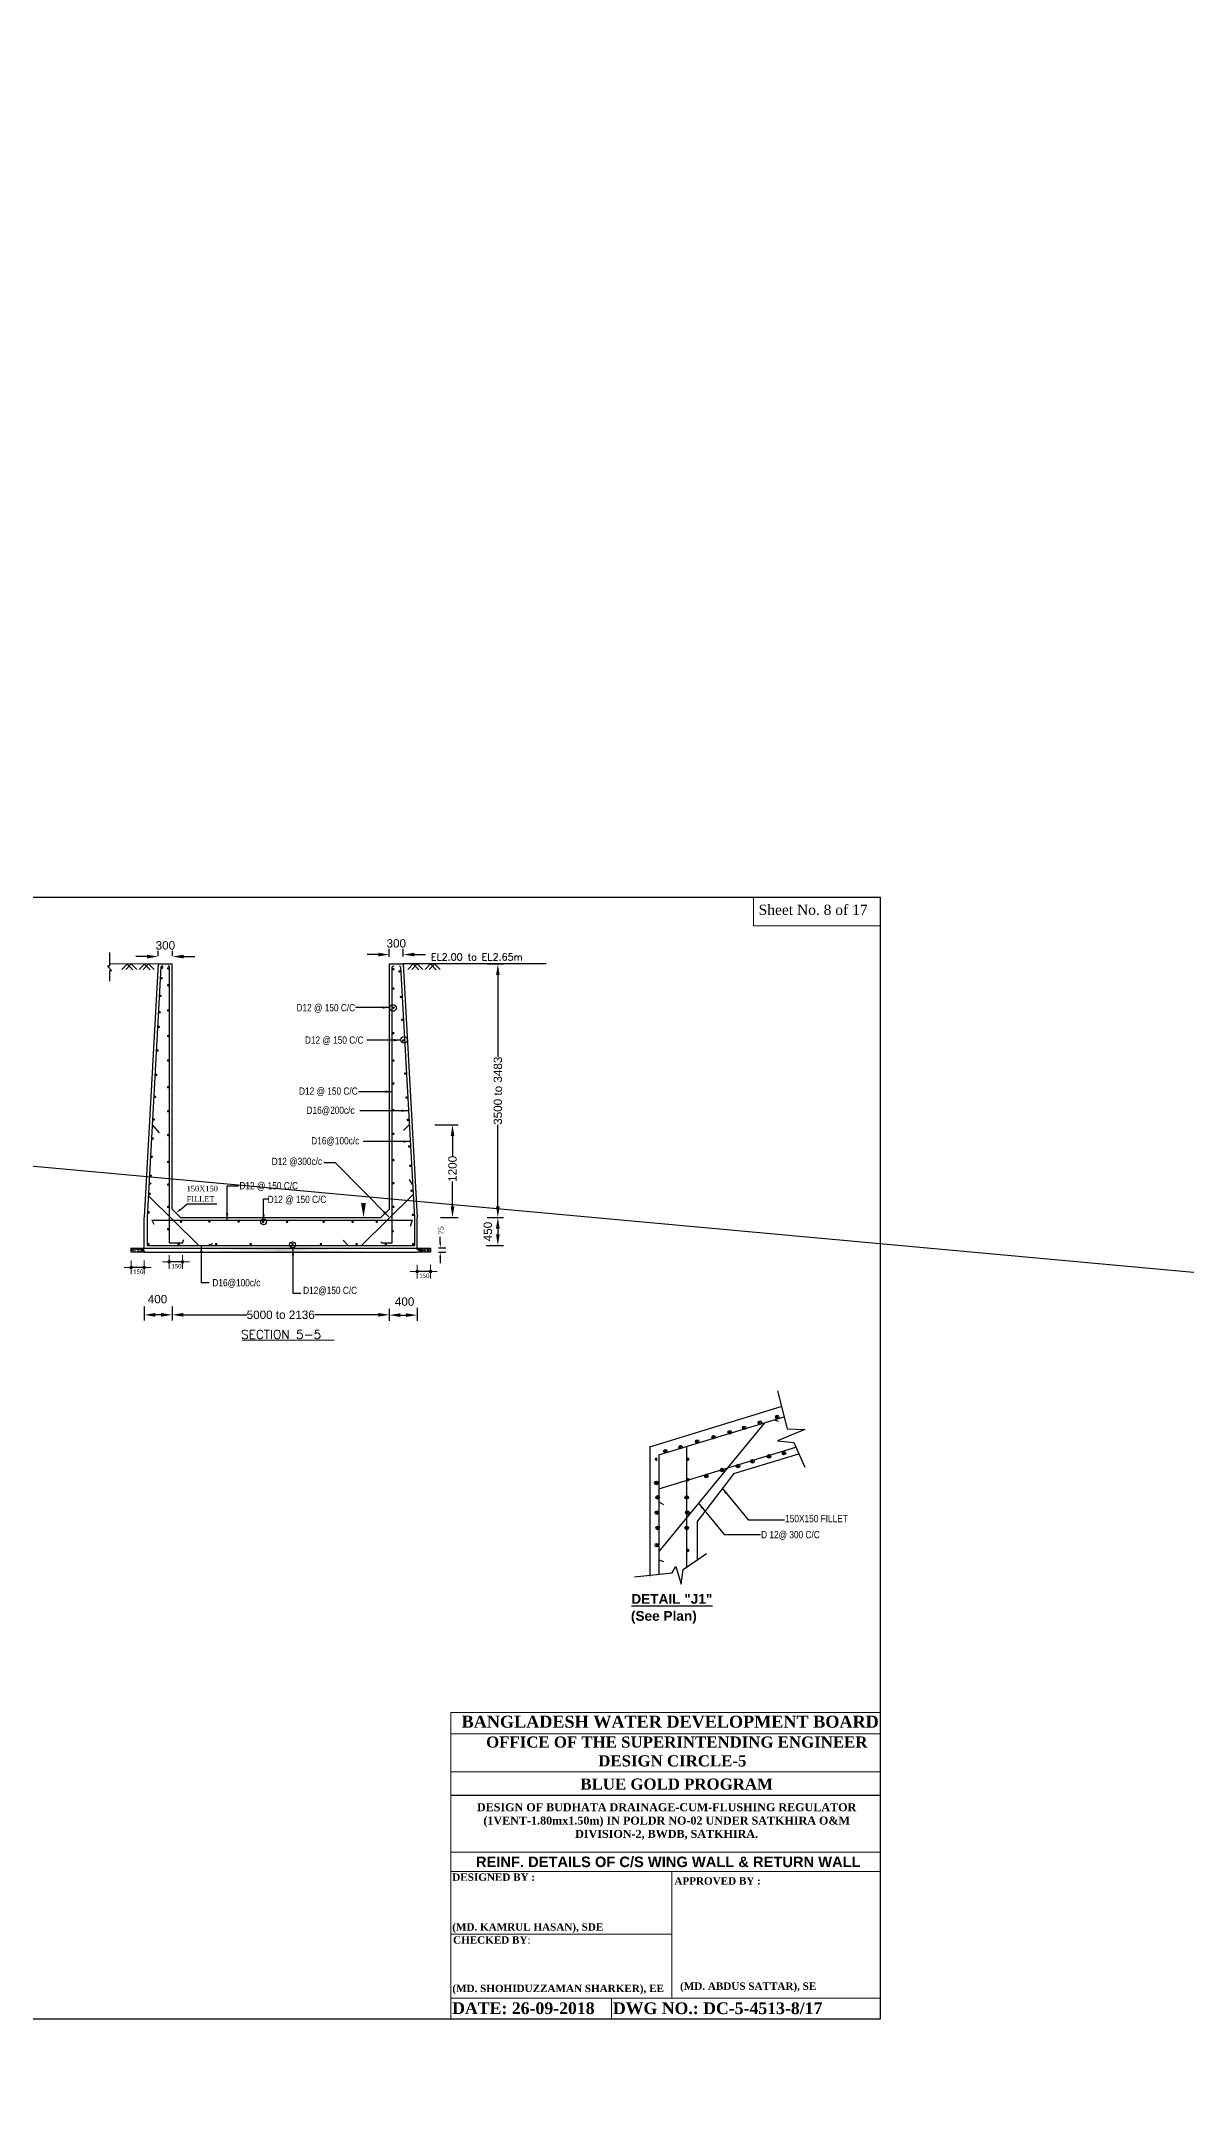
# Model space of a CAD drawing. Extents: x -298162 to 1078160, y -513173 to -216568.
# Drawn here: x 325506 to 346067, y -290084 to -253326 of the extents above; entities that cross this region are included whole.
import ezdxf

# ---------------------------------------------------------------- set-up
doc = ezdxf.new("R2010")
doc.units = 0
doc.header["$MEASUREMENT"] = 0
doc.linetypes.add('ACAD_ISO02W100', pattern=[15, 12, -3])
doc.layers.get('0').update_dxf_attribs({"linetype": 'CONTINUOUS'})
doc.layers.get('DEFPOINTS').update_dxf_attribs({"linetype": 'CONTINUOUS'})
for name, color, linetype, lineweight in [('Dim', 7, 'CONTINUOUS', 9), ('doted', 172, 'ACAD_ISO02W100', 30), ('Left Bank Profile', 7, 'CONTINUOUS', 25)]:
    doc.layers.add(name, color=color, linetype=linetype, lineweight=lineweight)
for name, color, linetype in [('LINE', 7, 'CONTINUOUS'), ('SLOPEEARTH', 3, 'CONTINUOUS'), ('TEXT', 10, 'CONTINUOUS')]:
    doc.layers.add(name, color=color, linetype=linetype)
doc.styles.add('ARIAL', font='ARIALN.TTF')
doc.styles.add('Arial-20', font='arial.ttf')
doc.styles.add('BIG', font='ROMANT.SHX')
doc.styles.add('cb', font='calibri.ttf')
doc.styles.get("Standard").update_dxf_attribs({"font": 'times.ttf', "height": 250})
doc.styles.add('sum', font='arialbd.ttf')
doc.dimstyles.new('3', dxfattribs={"dimtxt": 225, "dimasz": 350, "dimexe": 100, "dimexo": 25, "dimgap": 9, "dimtad": 0, "dimdec": 0, "dimzin": 0, "dimdsep": 46, "dimtxsty": 'Standard', "dimcen": 0, "dimclrt": 256, "dimadec": 0, "dimazin": 0, "dimtfac": 1, "dimtdec": 0, "dimtofl": 0, "dimtmove": 2, "dimatfit": 3, "dimfxl": 1, "dimtolj": 1, "dimtzin": 0, "dimarcsym": 0})
doc.dimstyles.new('FAHIM', dxfattribs={"dimscale": 0.6, "dimtxt": 150, "dimasz": 0.25, "dimexe": 0.18, "dimexo": 0.0625, "dimgap": 5, "dimtad": 1, "dimdec": 0, "dimrnd": 1, "dimzin": 12, "dimdsep": 46, "dimtxsty": 'cb', "dimblk1": 'FAHIM', "dimblk2": 'FAHIM', "dimsah": 1, "dimcen": -0.09, "dimse1": 1, "dimse2": 1, "dimclrd": 7, "dimclrt": 7, "dimadec": 0, "dimazin": 0, "dimtfac": 0.01, "dimtdec": 0, "dimtmove": 2, "dimatfit": 3, "dimldrblk": 'FAHIM', "dimfxl": 1, "dimtolj": 1, "dimtzin": 12, "dimarcsym": 0})
pattern_1 = [(50, (-2596.65, -281175.685), (71.726018, -6.275213), [7.5, -82.5]), (355, (-2596.65, -281175.685), (-13.875133, 75.219213), [6, -66]), (100.4514, (-2590.676, -281176.21), (57.850938, 68.943954), [6.374019, -70.114211]), (46.1842, (-2596.65, -281155.685), (106.724105, -16.551901), [11.25, -123.75]), (96.6356, (-2587.76, -281157.06), (93.46627, 97.411787), [9.56103, -105.1713]), (351.1842, (-2596.65, -281155.68), (93.466195, 97.41186), [9, -99]), (21, (-2586.65, -281160.685), (59.690705, -40.261889), [7.5, -82.5]), (326, (-2586.65, -281160.685), (24.331533, 72.515005), [6, -66]), (71.4514, (-2581.68, -281164.04), (84.022263, 32.25305), [6.374019, -70.114211]), (37.5, (-2596.653, -281175.685), (1.2159855, 33.2893854), [0, -65.2, 0, -67, 0, -66.25]), (7.5, (-2596.653, -281175.685), (26.3069537, 39.441171), [0, -38.2, 0, -63.7, 0, -25.25]), (327.5, (-2618.953, -281175.685), (53.3822436, -2.2554872), [0, -25, 0, -78, 0, -103.5]), (317.5, (-2628.953, -281175.685), (58.318617, 10.010498), [0, -32.5, 0, -51.8, 0, -73.5])]

# ---------------------------------------------------------------- blocks, each defined once
blk = doc.blocks.new('*D466')
at = {"layer": 'DEFPOINTS', "color": 0, "lineweight": -2}
for p in [(332555, -272781), (332896, -272781), (332653, -274442)]:
    blk.add_point(p, dxfattribs=at)
at = {"layer": 'LINE', "color": 0, "lineweight": -2}
for p, q in [((332580, -272781), (332996, -272781)), ((332896, -272981), (332896, -273343)), ((332896, -274242), (332896, -273795)), ((332678, -274442), (332996, -274442))]:
    blk.add_line(p, q, dxfattribs=at)
for points in [[(332863, -272981), (332930, -272981), (332896, -272781)], [(332863, -274242), (332930, -274242), (332896, -274442)]]:
    blk.add_solid(points, dxfattribs=at)
at = {"layer": 'LINE', "insert": (332896, -273569), "char_height": 150, "attachment_point": 5, "rotation": 90, "style": 'Arial-20'}
blk.add_mtext('\\A1;1200', dxfattribs=at)
blk = doc.blocks.new('*D467')
at = {"layer": 'DEFPOINTS', "color": 0, "lineweight": -2}
for p in [(333492, -274442), (333475, -274942), (333709, -274942)]:
    blk.add_point(p, dxfattribs=at)
at = {"layer": 'LINE', "color": 0, "lineweight": -2}
for p, q in [((333517, -274442), (333809, -274442)), ((333500, -274942), (333809, -274942)), ((333709, -274642), (333709, -274742))]:
    blk.add_line(p, q, dxfattribs=at)
for points in [[(333676, -274642), (333743, -274642), (333709, -274442)], [(333676, -274742), (333743, -274742), (333709, -274942)]]:
    blk.add_solid(points, dxfattribs=at)
at = {"layer": 'LINE', "insert": (333530, -274695), "char_height": 150, "attachment_point": 5, "rotation": 90, "style": 'Arial-20'}
blk.add_mtext('\\A1;450', dxfattribs=at)
blk = doc.blocks.new('*D468')
at = {"layer": 'DEFPOINTS', "color": 0, "lineweight": -2}
for p in [(333492, -269892), (333710, -269892), (333492, -274442)]:
    blk.add_point(p, dxfattribs=at)
at = {"layer": 'LINE', "color": 0, "lineweight": -2}
for p, q in [((333517, -269892), (333810, -269892)), ((333710, -270092), (333710, -271556)), ((333710, -274242), (333710, -272779)), ((333517, -274442), (333810, -274442))]:
    blk.add_line(p, q, dxfattribs=at)
for points in [[(333677, -270092), (333743, -270092), (333710, -269892)], [(333677, -274242), (333743, -274242), (333710, -274442)]]:
    blk.add_solid(points, dxfattribs=at)
at = {"layer": 'LINE', "insert": (333710, -272167), "char_height": 150, "attachment_point": 5, "rotation": 90, "style": 'Arial-20'}
blk.add_mtext('\\A1;3500 to 3483', dxfattribs=at)
blk = doc.blocks.new('*D469')
at = {"layer": 'DEFPOINTS', "color": 0, "lineweight": -2}
for p in [(331761, -276055), (332261, -276041), (332261, -276194)]:
    blk.add_point(p, dxfattribs=at)
at = {"layer": 'LINE', "color": 0, "lineweight": -2}
for p, q in [((331761, -276080), (331761, -276294)), ((331961, -276194), (332061, -276194)), ((332261, -276066), (332261, -276294))]:
    blk.add_line(p, q, dxfattribs=at)
for points in [[(331961, -276161), (331961, -276227), (331761, -276194)], [(332061, -276161), (332061, -276227), (332261, -276194)]]:
    blk.add_solid(points, dxfattribs=at)
at = {"layer": 'LINE', "insert": (332036, -275952), "char_height": 150, "attachment_point": 5, "style": 'Arial-20'}
blk.add_mtext('\\A1;400', dxfattribs=at)
blk = doc.blocks.new('*D470')
at = {"layer": 'DEFPOINTS', "color": 0, "lineweight": -2}
for p in [(327361, -276012), (327861, -276012), (327361, -276190)]:
    blk.add_point(p, dxfattribs=at)
at = {"layer": 'LINE', "color": 0, "lineweight": -2}
for p, q in [((327361, -276037), (327361, -276290)), ((327861, -276037), (327861, -276290)), ((327661, -276190), (327561, -276190))]:
    blk.add_line(p, q, dxfattribs=at)
for points in [[(327561, -276156), (327561, -276223), (327361, -276190)], [(327661, -276156), (327661, -276223), (327861, -276190)]]:
    blk.add_solid(points, dxfattribs=at)
at = {"layer": 'LINE', "insert": (327598, -275908), "char_height": 150, "attachment_point": 5, "style": 'Arial-20'}
blk.add_mtext('\\A1;400', dxfattribs=at)
blk = doc.blocks.new('*D471')
at = {"layer": 'DEFPOINTS', "color": 0, "lineweight": -2}
for p in [(327861, -276053), (331761, -276093), (331761, -276189)]:
    blk.add_point(p, dxfattribs=at)
at = {"layer": 'LINE', "color": 0, "lineweight": -2}
for p, q in [((327861, -276078), (327861, -276289)), ((328061, -276189), (329200, -276189)), ((331561, -276189), (330423, -276189)), ((331761, -276118), (331761, -276289))]:
    blk.add_line(p, q, dxfattribs=at)
for points in [[(328061, -276155), (328061, -276222), (327861, -276189)], [(331561, -276155), (331561, -276222), (331761, -276189)]]:
    blk.add_solid(points, dxfattribs=at)
at = {"layer": 'LINE', "insert": (329811, -276189), "char_height": 150, "attachment_point": 5, "style": 'Arial-20'}
blk.add_mtext('\\A1;5000 to 2136', dxfattribs=at)
blk = doc.blocks.new('*D472')
at = {"layer": 'DEFPOINTS', "color": 0, "lineweight": -2}
for p in [(327612, -269770), (327868, -269759), (327868, -269770)]:
    blk.add_point(p, dxfattribs=at)
at = {"layer": 'LINE', "color": 0, "lineweight": -2}
for p, q in [((327412, -269759), (327212, -269759)), ((327612, -269745), (327612, -269659)), ((327868, -269745), (327868, -269659)), ((328068, -269759), (328268, -269759))]:
    blk.add_line(p, q, dxfattribs=at)
for points in [[(327412, -269726), (327412, -269792), (327612, -269759)], [(328068, -269726), (328068, -269792), (327868, -269759)]]:
    blk.add_solid(points, dxfattribs=at)
at = {"layer": 'LINE', "insert": (327740, -269559), "char_height": 150, "attachment_point": 5, "style": 'Arial-20'}
blk.add_mtext('\\A1;300', dxfattribs=at)
blk = doc.blocks.new('*D473')
at = {"layer": 'DEFPOINTS', "color": 0, "lineweight": -2}
for p in [(331761, -269786), (332011, -269723), (332011, -269780)]:
    blk.add_point(p, dxfattribs=at)
at = {"layer": 'LINE', "color": 0, "lineweight": -2}
for p, q in [((331561, -269723), (331361, -269723)), ((331761, -269761), (331761, -269623)), ((332011, -269755), (332011, -269623)), ((332211, -269723), (332411, -269723))]:
    blk.add_line(p, q, dxfattribs=at)
for points in [[(331561, -269690), (331561, -269756), (331761, -269723)], [(332211, -269690), (332211, -269756), (332011, -269723)]]:
    blk.add_solid(points, dxfattribs=at)
at = {"layer": 'LINE', "insert": (331886, -269523), "char_height": 150, "attachment_point": 5, "style": 'Arial-20'}
blk.add_mtext('\\A1;300', dxfattribs=at)
blk = doc.blocks.new('FAHIM')
at = {"layer": 'Dim', "color": 7}
for p, q in [((-738, 0), (762, 0)), ((0, -750), (0, 750))]:
    blk.add_line(p, q, dxfattribs=at)
at = {"layer": 'Dim', "color": 7, "const_width": 150}
blk.add_lwpolyline([(-75, 0, 1), (75, 0, 1)], format="xyb", close=True, dxfattribs=at)
at = {"layer": 'Dim', "color": 7}
for points in [[(-148, -2, 1), (152, -2, 1)], [(-147, -1, 1), (153, -1, 1)]]:
    blk.add_lwpolyline(points, format="xyb", close=True, dxfattribs=at)
blk = doc.blocks.new('*D541')
at = {"layer": 'DEFPOINTS', "color": 0, "linetype": 'ByBlock', "lineweight": -2}
for p in [(327811, -274895), (328049, -274895), (327811, -275240)]:
    blk.add_point(p, dxfattribs=at)
at = {"layer": 'LINE', "color": 7, "linetype": 'ByBlock', "lineweight": -2}
blk.add_line((328048, -275240), (327812, -275240), dxfattribs=at)
at = {"layer": 'LINE', "color": 7, "linetype": 'ByBlock', "lineweight": -2, "xscale": 0.162, "yscale": 0.162, "zscale": 0.162, "rotation": 180}
blk.add_blockref('FAHIM', (327811, -275240), dxfattribs=at)
at = {"layer": 'LINE', "color": 7, "linetype": 'ByBlock', "lineweight": -2, "xscale": 0.162, "yscale": 0.162, "zscale": 0.162}
blk.add_blockref('FAHIM', (328049, -275240), dxfattribs=at)
at = {"layer": 'LINE', "color": 7, "linetype": 'ByBlock', "lineweight": -2, "insert": (327938, -275317), "char_height": 180, "attachment_point": 5, "style": 'cb'}
blk.add_mtext('\\A1;{\\H0.4333x;150}', dxfattribs=at)
blk = doc.blocks.new('*D553')
at = {"layer": 'DEFPOINTS', "color": 0, "linetype": 'ByBlock', "lineweight": -2}
for p in [(327124, -274992), (327361, -274992), (327124, -275338)]:
    blk.add_point(p, dxfattribs=at)
at = {"layer": 'LINE', "color": 7, "linetype": 'ByBlock', "lineweight": -2}
blk.add_line((327361, -275338), (327124, -275338), dxfattribs=at)
at = {"layer": 'LINE', "color": 7, "linetype": 'ByBlock', "lineweight": -2, "xscale": 0.162, "yscale": 0.162, "zscale": 0.162, "rotation": 180}
blk.add_blockref('FAHIM', (327124, -275338), dxfattribs=at)
at = {"layer": 'LINE', "color": 7, "linetype": 'ByBlock', "lineweight": -2, "xscale": 0.162, "yscale": 0.162, "zscale": 0.162}
blk.add_blockref('FAHIM', (327361, -275338), dxfattribs=at)
at = {"layer": 'LINE', "color": 7, "linetype": 'ByBlock', "lineweight": -2, "insert": (327251, -275414), "char_height": 180, "attachment_point": 5, "style": 'cb'}
blk.add_mtext('\\A1;{\\H0.4333x;150}', dxfattribs=at)
blk = doc.blocks.new('*D554')
at = {"layer": 'DEFPOINTS', "color": 0, "linetype": 'ByBlock', "lineweight": -2}
for p in [(332261, -275067), (332499, -275067), (332261, -275413)]:
    blk.add_point(p, dxfattribs=at)
at = {"layer": 'LINE', "color": 7, "linetype": 'ByBlock', "lineweight": -2}
blk.add_line((332498, -275413), (332262, -275413), dxfattribs=at)
at = {"layer": 'LINE', "color": 7, "linetype": 'ByBlock', "lineweight": -2, "xscale": 0.162, "yscale": 0.162, "zscale": 0.162, "rotation": 180}
blk.add_blockref('FAHIM', (332261, -275413), dxfattribs=at)
at = {"layer": 'LINE', "color": 7, "linetype": 'ByBlock', "lineweight": -2, "xscale": 0.162, "yscale": 0.162, "zscale": 0.162}
blk.add_blockref('FAHIM', (332499, -275413), dxfattribs=at)
at = {"layer": 'LINE', "color": 7, "linetype": 'ByBlock', "lineweight": -2, "insert": (332388, -275489), "char_height": 180, "attachment_point": 5, "style": 'cb'}
blk.add_mtext('\\A1;{\\H0.4333x;150}', dxfattribs=at)

msp = doc.modelspace()

# ---------------------------------------------------------------- hatches: boundary and pattern name
for points in [[(338149.582, -278190.94), (338149.582, -278245.132, -0.587115751), (338101.028, -278218.036, -0.587115751)], [(338431.123, -278097.183), (338431.123, -278151.375, -0.587115751), (338382.569, -278124.279, -0.587115751)], [(338741.54, -277996.214), (338741.54, -278050.406, -0.587115751), (338692.987, -278023.31, -0.587115751)], [(336734.655, -278609.239), (336734.655, -278663.431, -0.587115751), (336686.101, -278636.335, -0.587115751)], [(337008.978, -278537.119), (337008.978, -278591.31, -0.587115751), (336960.424, -278564.215, -0.587115751)], [(337304.957, -278436.15), (337304.957, -278490.342, -0.587115751), (337256.403, -278463.246, -0.587115751)], [(337600.936, -278356.817), (337600.936, -278411.009, -0.587115751), (337552.383, -278383.913, -0.587115751)], [(337889.697, -278270.272), (337889.697, -278324.464, -0.587115751), (337841.143, -278297.368, -0.587115751)], [(336574.4, -278753.48), (336574.4, -278807.672, -0.587115751), (336525.847, -278780.576, -0.587115751)], [(337103.469, -278753.48), (337103.469, -278807.672, 0.587115751), (337152.022, -278780.576, 0.587115751)], [(337751.099, -278948.206), (337751.099, -279002.398, -0.587115751), (337702.546, -278975.302, -0.587115751)], [(338039.86, -278876.085), (338039.86, -278930.277, -0.587115751), (337991.306, -278903.181, -0.587115751)], [(338299.744, -278789.541), (338299.744, -278843.732, -0.587115751), (338251.191, -278816.636, -0.587115751)], [(338595.724, -278702.996), (338595.724, -278757.188, -0.587115751), (338547.17, -278730.092, -0.587115751)], [(338864.264, -278645.299), (338864.264, -278699.491, -0.587115751), (338815.71, -278672.395, -0.587115751)], [(336540.385, -279178.992), (336540.385, -279233.184, 0.587115751), (336588.939, -279206.088, 0.587115751)], [(337103.469, -279121.296), (337103.469, -279175.487, 0.587115751), (337152.022, -279148.391, 0.587115751)], [(337469.558, -279056.387), (337469.558, -279110.579, -0.587115751), (337421.004, -279083.483, -0.587115751)], [(336547.604, -279712.684), (336547.604, -279766.876, 0.587115751), (336596.158, -279739.78, 0.587115751)], [(336562.043, -279438.626), (336562.043, -279492.818, 0.587115751), (336610.596, -279465.722, 0.587115751)], [(337115.826, -279438.626), (337115.826, -279492.818, -0.587115751), (337067.272, -279465.722, -0.587115751)], [(337130.264, -279712.684), (337130.264, -279766.876, -0.587115751), (337081.711, -279739.78, -0.587115751)], [(336562.043, -279986.743), (336562.043, -280040.934, 0.587115751), (336610.596, -280013.838, 0.587115751)], [(337115.826, -279986.743), (337115.826, -280040.934, -0.587115751), (337067.272, -280013.838, -0.587115751)], [(336547.604, -280296.861), (336547.604, -280351.053, 0.587115751), (336596.158, -280323.957, 0.587115751)], [(337103.469, -280390.618), (337103.469, -280444.81, 0.587115751), (337152.022, -280417.714, 0.587115751)]]:
    msp.add_hatch(color=0).paths.add_polyline_path(points)
h = msp.add_hatch(color=0)
h.paths.add_polyline_path([(336600.736, -279442.687, 0.659719078), (336546.921, -279465.722, 0.659719078), (336600.736, -279488.757)])
h.paths.add_polyline_path([(336596.158, -279739.78, 1), (336532.483, -279739.78, 1)])
h.paths.add_polyline_path([(336600.736, -279990.804, 0.659719078), (336546.921, -280013.838, 0.659719078), (336600.736, -280036.873)])
h = msp.add_hatch(color=0)
h.paths.add_polyline_path([(337130.947, -279465.722, -0.659719078), (337077.132, -279488.757), (337077.132, -279442.687, -0.659719078)])
h.paths.add_polyline_path([(337081.711, -279739.78, -1), (337145.386, -279739.78, -1)])
h.paths.add_polyline_path([(337077.132, -280036.873), (337077.132, -279990.804, -0.659719078), (337130.947, -280013.838, -0.659719078)])
at = {"layer": 'LINE', "lineweight": 5}
h = msp.add_hatch(dxfattribs=at)
h.set_pattern_fill('AR-CONC', color=0, scale=10, style=0)
h.set_pattern_definition(pattern_1)
edge = h.paths.add_edge_path()
edge.add_line((327361.43, -275067.183), (327124.332, -275067.183))
edge.add_line((327124.332, -275067.183), (327124.332, -274992.183))
edge.add_line((327124.332, -274992.183), (327361.43, -274992.183))
h = msp.add_hatch(dxfattribs=at)
h.set_pattern_fill('AR-CONC', color=0, scale=10, style=0)
h.set_pattern_definition(pattern_1)
edge = h.paths.add_edge_path()
edge.add_line((327361.43, -274992.183), (332261.43, -274992.183))
edge.add_line((327361.43, -275067.183), (332261.43, -275067.183))
h = msp.add_hatch(dxfattribs=at)
h.set_pattern_fill('AR-CONC', color=0, scale=10, style=0)
h.set_pattern_definition(pattern_1)
h.paths.add_polyline_path([(332261.43, -274992.183), (332498.528, -274992.183), (332498.528, -275067.183), (332261.43, -275067.183)])

# ---------------------------------------------------------------- linework, layer by layer
at = {"color": 0}
for p, q in [((336437.625, -278556.643), (338798.712, -277835.894)), ((338732.476, -277555.358), (338905.733, -278233.291)), ((336600.736, -278703.74), (338850.453, -278016.989)), ((338495.179, -278125.44), (336600.736, -280436.618)), ((339223.369, -278247.715), (338732.476, -278449.653)), ((338905.733, -278233.291), (339223.369, -278247.715)), ((336437.625, -278556.643), (336437.625, -280879.057)), ((336600.736, -279312.333), (339058.953, -278561.935)), ((337096.25, -278552.479), (337096.25, -280719.731)), ((338732.476, -278449.653), (339021.237, -278478.501)), ((339021.237, -278478.501), (339223.369, -278925.649)), ((336600.736, -278703.74), (336600.736, -280844.285)), ((337948.639, -279039.005), (339113.824, -278683.319)), ((337948.639, -279039.005), (337287.698, -279897.4)), ((337287.698, -279897.4), (337287.698, -280595.972)), ((336161.796, -280890.935), (336840.383, -280818.815)), ((336840.383, -280818.815), (336905.354, -280703.422)), ((336905.354, -280703.422), (336999.201, -281020.752)), ((336999.201, -281020.752), (337035.296, -280761.118)), ((337035.296, -280761.118), (337453.999, -280472.636))]:
    msp.add_line(p, q, dxfattribs=at)
at = {"color": 0, "ltscale": 2}
msp.add_line((336600.736, -280436.618), (336600.736, -280586.708), dxfattribs=at)
at = {"color": 0, "lineweight": 13}
for p, q in [((332866.859, -283327.559), (340579.36, -283327.559)), ((332866.859, -283327.559), (332866.859, -288827.221)), ((332866.859, -283710.099), (340579.36, -283710.099)), ((332866.859, -284392.509), (340579.36, -284392.509)), ((332866.859, -285833.857), (340579.36, -285833.857)), ((332866.859, -286180.474), (340579.36, -286180.474)), ((336834.821, -288451.369), (336834.821, -286180.474)), ((336834.821, -288451.369), (336834.821, -286752.105)), ((336834.821, -288451.369), (336834.821, -286752.105)), ((336834.821, -288451.369), (336834.821, -286752.105)), ((332866.859, -287302.931), (336839.393, -287302.931)), ((332866.859, -288451.369), (340480.388, -288451.369)), ((333456.466, -288451.369), (340579.36, -288451.369)), ((333456.466, -288451.369), (340480.388, -288451.369)), ((333456.466, -288451.369), (340480.388, -288451.369)), ((335750.387, -288451.369), (335750.387, -288827.221)), ((332866.859, -288827.221), (340579.36, -288827.221))]:
    msp.add_line(p, q, dxfattribs=at)
at = {"color": 0}
for centre in [(338132.865, -278218.036), (338414.407, -278124.279), (338724.824, -278023.31), (336717.939, -278636.335), (336992.261, -278564.215), (337288.241, -278463.246), (337584.22, -278383.913), (337872.981, -278297.368), (337734.383, -278975.302), (338023.144, -278903.181), (338283.028, -278816.636), (338579.008, -278730.092), (338847.548, -278672.395), (336557.102, -279206.088), (337452.842, -279083.483), (336564.321, -279739.78), (336578.759, -279465.722), (337099.11, -279465.722), (337113.548, -279739.78), (336578.759, -280013.838), (337099.11, -280013.838), (336564.321, -280323.957)]:
    msp.add_circle(centre, 31.837, dxfattribs=at)
at = {"layer": 'DEFPOINTS', "color": 0, "linetype": 'ByBlock'}
msp.add_point((333517.301, -274442.183), dxfattribs=at)
at = {"layer": 'doted', "color": 0, "linetype": 'ByBlock', "lineweight": 13}
msp.add_lwpolyline([(340579.36, -268700.771), (338299.646, -268700.771), (338299.646, -269209.031), (340579.36, -269209.031)], close=True, dxfattribs=at)
at = {"layer": 'LINE', "color": 1, "linetype": 'ByBlock', "lineweight": -2}
msp.add_line((-298162.249, -216567.594), (1078159.826, -342283.3), dxfattribs=at)
at = {"layer": 'LINE', "color": 0}
for p, q in [((326739.554, -269683.343), (326739.554, -269929.816)), ((326739.554, -269929.816), (326702.512, -269929.816)), ((326702.512, -269929.816), (326776.595, -270016.081)), ((326739.554, -270016.081), (326739.554, -270200.935)), ((326776.595, -270016.081), (326739.554, -270016.081)), ((326742.714, -270049.072), (326742.714, -270053.799)), ((327611.43, -269892.183), (326751.901, -269892.845)), ((327611.43, -269892.183), (327361.43, -274442.183)), ((327658.758, -269942.183), (327411.355, -274444.927)), ((327611.43, -269892.183), (327861.43, -269892.183)), ((327658.758, -269942.183), (327691.911, -269918.523)), ((327811.43, -269942.183), (327788.471, -269923.117)), ((327811.43, -274894.958), (327811.43, -269942.183)), ((327861.43, -274292.183), (327861.43, -269892.183)), ((331761.43, -274292.183), (331761.43, -269892.183)), ((331761.43, -269892.183), (332011.43, -269892.183)), ((331811.43, -269942.183), (331840.792, -269922.651)), ((331811.43, -274897.522), (331811.43, -269942.183)), ((331964.102, -269942.183), (331940.93, -269923.973)), ((331964.102, -269942.183), (332211.505, -274444.927)), ((332011.43, -269892.183), (332261.43, -274442.183)), ((334576.753, -269892.183), (332011.43, -269892.183)), ((331716.852, -272184.377), (331375.575, -272184.377)), ((327502.761, -272781.343), (327630.327, -272921.399)), ((332120.1, -272781.343), (332018.047, -272883.202)), ((327443.774, -273854.899), (327485.416, -273820.097)), ((332178.714, -273848.115), (332120.545, -273761.331)), ((327433.165, -274047.987), (328343.248, -274942.183)), ((328007.134, -274302.296), (328129.472, -274197.095)), ((328129.472, -274197.095), (328664.943, -274197.095)), ((332188.628, -274028.565), (331260.746, -274942.183)), ((327361.43, -274992.183), (327361.43, -274442.183)), ((327411.355, -274444.927), (327411.355, -274942.183)), ((327495.506, -274492.183), (332172.385, -274492.183)), ((327495.506, -274492.183), (327532.714, -274559.068)), ((327861.43, -274292.183), (328011.43, -274442.183)), ((328011.43, -274442.183), (331611.43, -274442.183)), ((331761.43, -274292.183), (331611.43, -274442.183)), ((332172.385, -274492.183), (332135.613, -274601.264)), ((332211.505, -274444.927), (332211.505, -274942.183)), ((332261.43, -274992.183), (332261.43, -274442.183)), ((327411.355, -274942.183), (332211.505, -274942.183)), ((328517.02, -274941.091), (328592.721, -274906.954)), ((331022.239, -274942.183), (330929.871, -274848.974)), ((332675.644, -274887.731), (332675.644, -274787.731)), ((327361.43, -274992.183), (332261.43, -274992.183)), ((327361.43, -275067.183), (332261.43, -275067.183)), ((332261.43, -275008.977), (332261.43, -275004.648)), ((332644.898, -274987.731), (332775.644, -274987.731)), ((332644.898, -275064.305), (332775.644, -275064.305)), ((332675.644, -275164.305), (332675.644, -275264.305)), ((332866.859, -284807.373), (340579.36, -284807.373))]:
    msp.add_line(p, q, dxfattribs=at)
at = {"layer": 'LINE', "color": 0, "linetype": 'ByBlock', "lineweight": -2}
for p, q in [((327811.43, -274894.958), (328048.528, -274894.958)), ((328048.528, -274894.958), (328069.448, -274834.408)), ((331623.92, -274897.522), (331611.829, -274881.223)), ((331623.92, -274897.522), (331811.43, -274897.522)), ((338670.376, -278071.959), (338740.779, -278094.745)), ((336600.736, -279546.985), (336685.834, -279595.606)), ((336600.736, -280586.708), (336682.457, -280618.79))]:
    msp.add_line(p, q, dxfattribs=at)
at = {"layer": 'LINE', "color": 0}
msp.add_lwpolyline([(312117.714, -288827.221), (340579.36, -288827.221), (340579.36, -268700.771), (312117.714, -268700.771)], close=True, dxfattribs=at)
for points in [[(326955.936, -269991.845), (327052.933, -269892.613), (327154.936, -269995.845)], [(327030.693, -269989.986), (327127.689, -269890.754), (327229.693, -269993.986)], [(327266.936, -269991.845), (327363.933, -269892.613), (327465.936, -269995.845)], [(327341.693, -269989.986), (327438.689, -269890.754), (327540.693, -269993.986)], [(332091.787, -269991.415), (332188.784, -269892.183), (332290.787, -269995.415)], [(332166.543, -269989.556), (332263.54, -269890.324), (332365.543, -269993.556)], [(332402.787, -269991.415), (332499.784, -269892.183), (332601.787, -269995.415)], [(332477.543, -269989.556), (332574.54, -269890.324), (332676.543, -269993.556)]]:
    msp.add_lwpolyline(points, dxfattribs=at)
at = {"layer": 'LINE', "color": 0, "const_width": 21.6}
for points in [[(327660.218, -270147.378, 1), (327681.818, -270147.378, 1)], [(327670.608, -269958.294, 1), (327692.208, -269958.294, 1)], [(327778.793, -269971.938, 1), (327800.393, -269971.938, 1)], [(331822.444, -269986.61, 1), (331844.044, -269986.61, 1)], [(331933.533, -270024.532, 1), (331955.133, -270024.532, 1)], [(327642.709, -270466.053, 1), (327664.309, -270466.053, 1)], [(327778.793, -270274.73, 1), (327800.393, -270274.73, 1)], [(331822.444, -270334.715, 1), (331844.044, -270334.715, 1)], [(331958.763, -270483.718, 1), (331980.363, -270483.718, 1)], [(327626.628, -270758.721, 1), (327648.228, -270758.721, 1)], [(327778.793, -270724.079, 1), (327800.393, -270724.079, 1)], [(331825.036, -270677.665, 1), (331846.636, -270677.665, 1)], [(331981.229, -270892.599, 1), (332002.829, -270892.599, 1)], [(327612.158, -271022.073, 1), (327633.758, -271022.073, 1)], [(327778.793, -271185.26, 1), (327800.393, -271185.26, 1)], [(331822.444, -271133.371, 1), (331844.044, -271133.371, 1)], [(332001.796, -271266.924, 1), (332023.396, -271266.924, 1)], [(327588.883, -271445.684, 1), (327610.483, -271445.684, 1)], [(327778.793, -271623.885, 1), (327800.393, -271623.885, 1)], [(331822.444, -271626.521, 1), (331844.044, -271626.521, 1)], [(327564.928, -271881.665, 1), (327586.528, -271881.665, 1)], [(332034.321, -271858.886, 1), (332055.921, -271858.886, 1)], [(327543.15, -272278.023, 1), (327564.75, -272278.023, 1)], [(327778.793, -272103.598, 1), (327800.393, -272103.598, 1)], [(331822.444, -272038.732, 1), (331844.044, -272038.732, 1)], [(332058, -272289.837, 1), (332079.6, -272289.837, 1)], [(327520.778, -272685.197, 1), (327542.378, -272685.197, 1)], [(327778.793, -272535.342, 1), (327800.393, -272535.342, 1)], [(331822.444, -272514.327, 1), (331844.044, -272514.327, 1)], [(332080.094, -272691.944, 1), (332101.694, -272691.944, 1)], [(327502.18, -273023.679, 1), (327523.78, -273023.679, 1)], [(327778.793, -272961.963, 1), (327800.393, -272961.963, 1)], [(331822.444, -272941.171, 1), (331844.044, -272941.171, 1)], [(327484.181, -273351.254, 1), (327505.781, -273351.254, 1)], [(327778.793, -273444.999, 1), (327800.393, -273444.999, 1)], [(331822.444, -273412.545, 1), (331844.044, -273412.545, 1)], [(332104.119, -273167.214, 1), (332125.719, -273167.214, 1)], [(327465.365, -273693.705, 1), (327486.965, -273693.705, 1)], [(327778.793, -273850.975, 1), (327800.393, -273850.975, 1)], [(331822.444, -273826.956, 1), (331844.044, -273826.956, 1)], [(332125.325, -273515.155, 1), (332146.925, -273515.155, 1)], [(327447.547, -274017.997, 1), (327469.147, -274017.997, 1)], [(332149.862, -273961.724, 1), (332171.462, -273961.724, 1)], [(327429.321, -274349.704, 1), (327450.921, -274349.704, 1)], [(327778.793, -274252.506, 1), (327800.393, -274252.506, 1)], [(328009.891, -274519.533, 1), (328031.491, -274519.533, 1)], [(328518.987, -274515.418, 1), (328540.587, -274515.418, 1)], [(329045.388, -274515.42, 1), (329066.988, -274515.42, 1)], [(329485.03, -274522.615, 1), (329506.63, -274522.615, 1)], [(329914.918, -274519.533, 1), (329936.518, -274519.533, 1)], [(330571.334, -274519.533, 1), (330592.934, -274519.533, 1)], [(331089.995, -274519.533, 1), (331111.595, -274519.533, 1)], [(331523.875, -274519.533, 1), (331545.475, -274519.533, 1)], [(331822.444, -274251.972, 1), (331844.044, -274251.972, 1)], [(332173.732, -274396.164, 1), (332195.332, -274396.164, 1)], [(327424.517, -274918.805, 1), (327446.117, -274918.805, 1)], [(327778.793, -274654.036, 1), (327800.393, -274654.036, 1)], [(327968.188, -274918.805, 1), (327989.788, -274918.805, 1)], [(328640.882, -274918.805, 1), (328662.482, -274918.805, 1)], [(329260.963, -274918.805, 1), (329282.563, -274918.805, 1)], [(330012.404, -274918.805, 1), (330034.004, -274918.805, 1)], [(330522.066, -274918.805, 1), (330543.666, -274918.805, 1)], [(331163.667, -274918.805, 1), (331185.267, -274918.805, 1)], [(331686.273, -274918.805, 1), (331707.873, -274918.805, 1)], [(331811.644, -274687.787, 1), (331833.244, -274687.787, 1)], [(332177.593, -274918.805, 1), (332199.193, -274918.805, 1)]]:
    msp.add_lwpolyline(points, format="xyb", close=True, dxfattribs=at)
at = {"layer": 'LINE', "color": 0, "linetype": 'ByBlock', "lineweight": -2}
for points in [[(327361.43, -275067.183), (327124.332, -275067.183), (327124.332, -274992.183), (327361.43, -274992.183)], [(332261.43, -274992.183), (332498.528, -274992.183), (332498.528, -275067.183), (332261.43, -275067.183)], [(332261.43, -275008.977), (332261.43, -275004.648)]]:
    msp.add_lwpolyline(points, dxfattribs=at)
at = {"layer": 'LINE', "color": 0, "const_width": 20}
msp.add_lwpolyline([(329114.226, -276645.552), (330775.439, -276645.552)], dxfattribs=at)
at = {"layer": 'LINE', "color": 0}
for centre, radius in [((331826.912, -270681.665), 59.502), ((332025.2, -271253.141), 58.717), ((329503.29, -274520.861), 51.137), ((330023.829, -274931.122), 52.921)]:
    msp.add_circle(centre, radius, dxfattribs=at)
for points in [[(328016.988, -274315.738), (327997.28, -274288.854), (327926.483, -274361.419)], [(332658.977, -274887.731), (332692.31, -274887.731), (332675.644, -274987.731)], [(332658.977, -275164.305), (332692.31, -275164.305), (332675.644, -275064.305)]]:
    msp.add_solid(points, dxfattribs=at)
at = {"layer": 'SLOPEEARTH', "color": 0}
msp.add_solid([(331253.422, -274179.683), (331340.922, -274179.683), (331297.172, -274442.183)], dxfattribs=at)

# ---------------------------------------------------------------- texts
at = {"color": 0, "ltscale": 2, "width": 2795.64227, "attachment_point": 1, "style": 'sum'}
for s, insert, char_height in [('{\\LDETAIL "J1"}', (336106.599, -281199.934), 175.02407), ('(See Plan)', (336099.138, -281505.486), 175.0241)]:
    msp.add_mtext(s, dxfattribs=dict(at, insert=insert, char_height=char_height))
at = {"color": 0, "lineweight": 13}
for s, insert, char_height, width, attachment_point in [('{\\fTimes New Roman|b1|i0|c0|p18;BANGLADESH WATER DEVELOPMENT BOARD}', (333058.831, -283382.845), 215.84204, 7752.97584, 1), ('{\\fTimes New Roman|b1|i0|c0|p18;OFFICE OF THE SUPERINTENDING ENGINEER}', (333498.651, -283756.621), 200, 7732.30122, 1), ('{\\fTimes New Roman|b1|i0|c0|p18;DESIGN CIRCLE-5}', (335512.351, -284094.073), 200, 7732.30122, 1), ('{\\fTimes New Roman|b1|i0|c0|p18;BLUE GOLD PROGRAM}', (335191.655, -284511.186), 200, 7732.30122, 1), ('\\pt861.9;{\\fTimes New Roman|b1|i0|c0|p18;DESIGN OF BUDHATA DRAINAGE-CUM-FLUSHING REGULATOR (1VENT-1.80mx1.50m) IN POLDR NO-02 UNDER SATKHIRA O&M DIVISION-2, BWDB, SATKHIRA.}', (336739.955, -285282.576), 143.646172, 7387.00896, 5)]:
    msp.add_mtext(s, dxfattribs=dict(at, insert=insert, char_height=char_height, width=width, attachment_point=attachment_point))
at = {"color": 0, "lineweight": 13, "attachment_point": 1}
for s, insert, char_height in [('{\\fTimes New Roman|b1|i0|c0|p18;DESIGNED BY :}', (332891.856, -286215.381), 132.14819), ('{\\fTimes New Roman|b1|i0|c0|p18;APPROVED BY :}', (336879.521, -286284.136), 132.14819), ('{\\fTimes New Roman|b1|i0|c0|p18;(MD. KAMRUL HASAN), SDE}', (332890.648, -287109.12), 132.14819), ('{\\fTimes New Roman|b1|i0|c0|p18;CHECKED BY\\fTimes New Roman|b0|i0|c0|p18;:\\fTimes New Roman|b1|i0|c0|p18;}', (332905.276, -287342.735), 132.148186), ('{\\fTimes New Roman|b1|i0|c0|p18;(MD. ABDUS SATTAR), SE}', (336981.798, -288171.907), 132.14819), ('{\\fTimes New Roman|b1|i0|c0|p18;DATE: 26-09-2018}', (332889.268, -288527.98), 210.9085), ('{\\fTimes New Roman|b1|i0|c0|p18;(MD. SHOHIDUZZAMAN SHARKER), EE}', (332893.027, -288211.965), 132.14819), ('{\\fTimes New Roman|b1|i0|c0|p18;DWG NO.: DC-5-4513-8/17}', (335776.642, -288528.809), 210.9085)]:
    msp.add_mtext(s, dxfattribs=dict(at, insert=insert, char_height=char_height))
at = {"layer": 'doted', "color": 0, "linetype": 'ByBlock', "lineweight": 13, "insert": (338392.27, -268827.58), "char_height": 184.33413, "width": 7329.14303, "attachment_point": 1}
msp.add_mtext('{\\fTimes New Roman|b0|i0|c204|p18;Sheet No. }8{\\fTimes New Roman|b0|i0|c204|p18; of 1}7', dxfattribs=at)
at = {"layer": 'Left Bank Profile', "color": 0, "insert": (336769.497, -286106.819), "char_height": 188.57014, "width": 9970.80774, "attachment_point": 8}
msp.add_mtext('{\\fArial|b1|i0|c0|p34;REINF. DETAILS OF C/S WING WALL & RETURN WALL}', dxfattribs=at)
at = {"layer": 'LINE', "color": 0}
for s, height, style, p in [('D12 @ 150 C/C', 130, 'ARIAL', (330094.318, -270741.193)), ('D12 @ 150 C/C', 130, 'ARIAL', (330245.355, -271322.831)), ('D12 @ 150 C/C', 130, 'ARIAL', (330139.996, -272238.495)), ('D16@200c/c', 130, 'ARIAL', (330273.936, -272581.9)), ('D16@100c/c', 130, 'ARIAL', (330358.895, -273129.358)), ('D12 @300c/c', 130, 'ARIAL', (329649.336, -273500.285)), ('D12 @ 150 C/C', 130, 'ARIAL', (329069.57, -273937.193)), ('D12 @ 150 C/C', 130, 'ARIAL', (329577.033, -274181.487)), ('D16@100c/c', 130, 'ARIAL', (328584.354, -275677.768)), ('D12@150 C/C', 130, 'ARIAL', (330212.749, -275814.771)), ('SECTION 5-5', 160, 'BIG', (329097.458, -276621.792))]:
    msp.add_text(s, height=height, dxfattribs=dict(at, style=style)).set_placement(p)
for s, p in [('FILLET', (328120.786, -274158.985)), ('150X150 ', (328121.168, -273973.748))]:
    msp.add_text(s, height=100, dxfattribs=at).set_placement(p)
at = {"layer": 'LINE', "color": 0, "insert": (332689.353, -274674.168), "char_height": 100, "attachment_point": 5, "rotation": 90}
msp.add_mtext('\\A1;75', dxfattribs=at)
at = {"layer": 'LINE', "color": 0, "insert": (338436.557, -280147.396), "char_height": 130, "attachment_point": 4, "style": 'ARIAL'}
msp.add_mtext('D 12@ 300 C/C', dxfattribs=at)
at = {"layer": 'LINE', "color": 0, "insert": (338867.836, -279781.626), "char_height": 130, "width": 1346.70513, "attachment_point": 1, "style": 'ARIAL'}
msp.add_mtext('150X150 FILLET', dxfattribs=at)
at = {"layer": 'TEXT', "color": 0, "style": 'BIG'}
msp.add_text('EL2.00 to EL2.65m', height=126, dxfattribs=at).set_placement((332507.119, -269828.046))

# ---------------------------------------------------------------- dimensions: what is measured, and where the dimension line sits
at = {"layer": 'LINE', "color": 0}
for base, p1, p2, text, picture, middle in [((332011.43, -269723.049), (331761.43, -269786.162), (332011.43, -269780.261), '300', '*D473', (331886.43, -269523.049)), ((327867.744, -269759.122), (327612.252, -269770.209), (327867.744, -269770.209), '300', '*D472', (327739.998, -269559.122)), ((331761.43, -276188.664), (327861.43, -276053.164), (331761.43, -276092.61), '5000 to 2136', '*D471', (329811.43, -276188.664))]:
    dim = msp.add_linear_dim(base=base, p1=p1, p2=p2, text=text, dimstyle='3', override={"dimtxt": 150, "dimasz": 200, "dimtxsty": 'Arial-20'}, dxfattribs=at)
    dim.commit()
    dim.dimension.update_dxf_attribs({"geometry": picture, "text_midpoint": middle})
dim = msp.add_linear_dim(base=(333709.936, -269892.183), p1=(333492.301, -274442.183), p2=(333492.301, -269892.183), angle=90, text='3500 to 3483', dimstyle='3', override={"dimtxt": 150, "dimasz": 200, "dimtxsty": 'Arial-20'}, dxfattribs=at)
dim.commit()
dim.dimension.update_dxf_attribs({"geometry": '*D468', "text_midpoint": (333709.936, -272167.183)})
for base, p1, p2, text, picture, middle in [((332896.259, -272781.343), (332652.905, -274442.183), (332554.531, -272781.343), '1200', '*D466', (332896.259, -273568.888)), ((333709.187, -274942.183), (333492.301, -274442.183), (333474.936, -274942.183), '450', '*D467', (333529.912, -274694.763))]:
    dim = msp.add_linear_dim(base=base, p1=p1, p2=p2, angle=90, text=text, dimstyle='3', override={"dimtxt": 150, "dimasz": 200, "dimtxsty": 'Arial-20'}, dxfattribs=at)
    dim.commit()
    dim.dimension.update_dxf_attribs({"geometry": picture, "text_midpoint": middle, "dimtype": 160})
at = {"layer": 'LINE', "color": 0, "linetype": 'ByBlock', "lineweight": -2}
for base, p1, p2, picture, middle in [((327811.43, -275240.286), (328048.528, -274894.958), (327811.43, -274894.958), '*D541', (327937.96, -275316.972)), ((327124.332, -275337.511), (327361.43, -274992.183), (327124.332, -274992.183), '*D553', (327250.862, -275414.197)), ((332261.43, -275412.511), (332498.528, -275067.183), (332261.43, -275067.183), '*D554', (332387.96, -275489.197))]:
    dim = msp.add_linear_dim(base=base, p1=p1, p2=p2, text='{\\H0.4333x;150}', dimstyle='FAHIM', override={"dimtxt": 300, "dimasz": 0.27, "dimgap": 10}, dxfattribs=at)
    dim.commit()
    dim.dimension.update_dxf_attribs({"geometry": picture, "text_midpoint": middle, "dimtype": 160})
at = {"layer": 'LINE', "color": 0}
for base, p1, p2, picture, middle in [((327361.43, -276189.601), (327861.43, -276011.601), (327361.43, -276011.601), '*D470', (327598.43, -275908.453)), ((332261.43, -276193.97), (331761.43, -276055.456), (332261.43, -276040.97), '*D469', (332035.856, -275951.532))]:
    dim = msp.add_linear_dim(base=base, p1=p1, p2=p2, text='400', dimstyle='3', override={"dimtxt": 150, "dimasz": 200, "dimtxsty": 'Arial-20'}, dxfattribs=at)
    dim.commit()
    dim.dimension.update_dxf_attribs({"geometry": picture, "text_midpoint": middle, "dimtype": 160})

# ---------------------------------------------------------------- leaders
for points in [[(331766.689, -270673.35), (331156.375, -270673.35)], [(331966.775, -271258.989), (331356.461, -271258.989)], [(331815.43, -272184.614), (331205.117, -272184.614)], [(332107.537, -272525.97), (331231.281, -272525.97)], [(332136.003, -273078.949), (331289.857, -273078.949)], [(331751.201, -274431.308), (330797.333, -273459.573), (330586.709, -273459.573)], [(328848.188, -274492.183), (328848.188, -273875.845), (329055.188, -273875.845)], [(329503.29, -274509.43), (329503.29, -274109.091), (329591.195, -274109.091)], [(328384.936, -274942.183), (328384.936, -275608.845), (328528.936, -275608.845)], [(330029.936, -274994.845), (330030.936, -275798.845), (330174.936, -275798.845)], [(337736.577, -279299.653), (338203.09, -279871.24), (338856.383, -279871.24)], [(337306.439, -279561.371), (337772.952, -280132.958), (338426.244, -280132.958)]]:
    msp.add_leader(points, dimstyle='3', override={"dimasz": 125}, dxfattribs=at)

doc.saveas('drawing.dxf')
